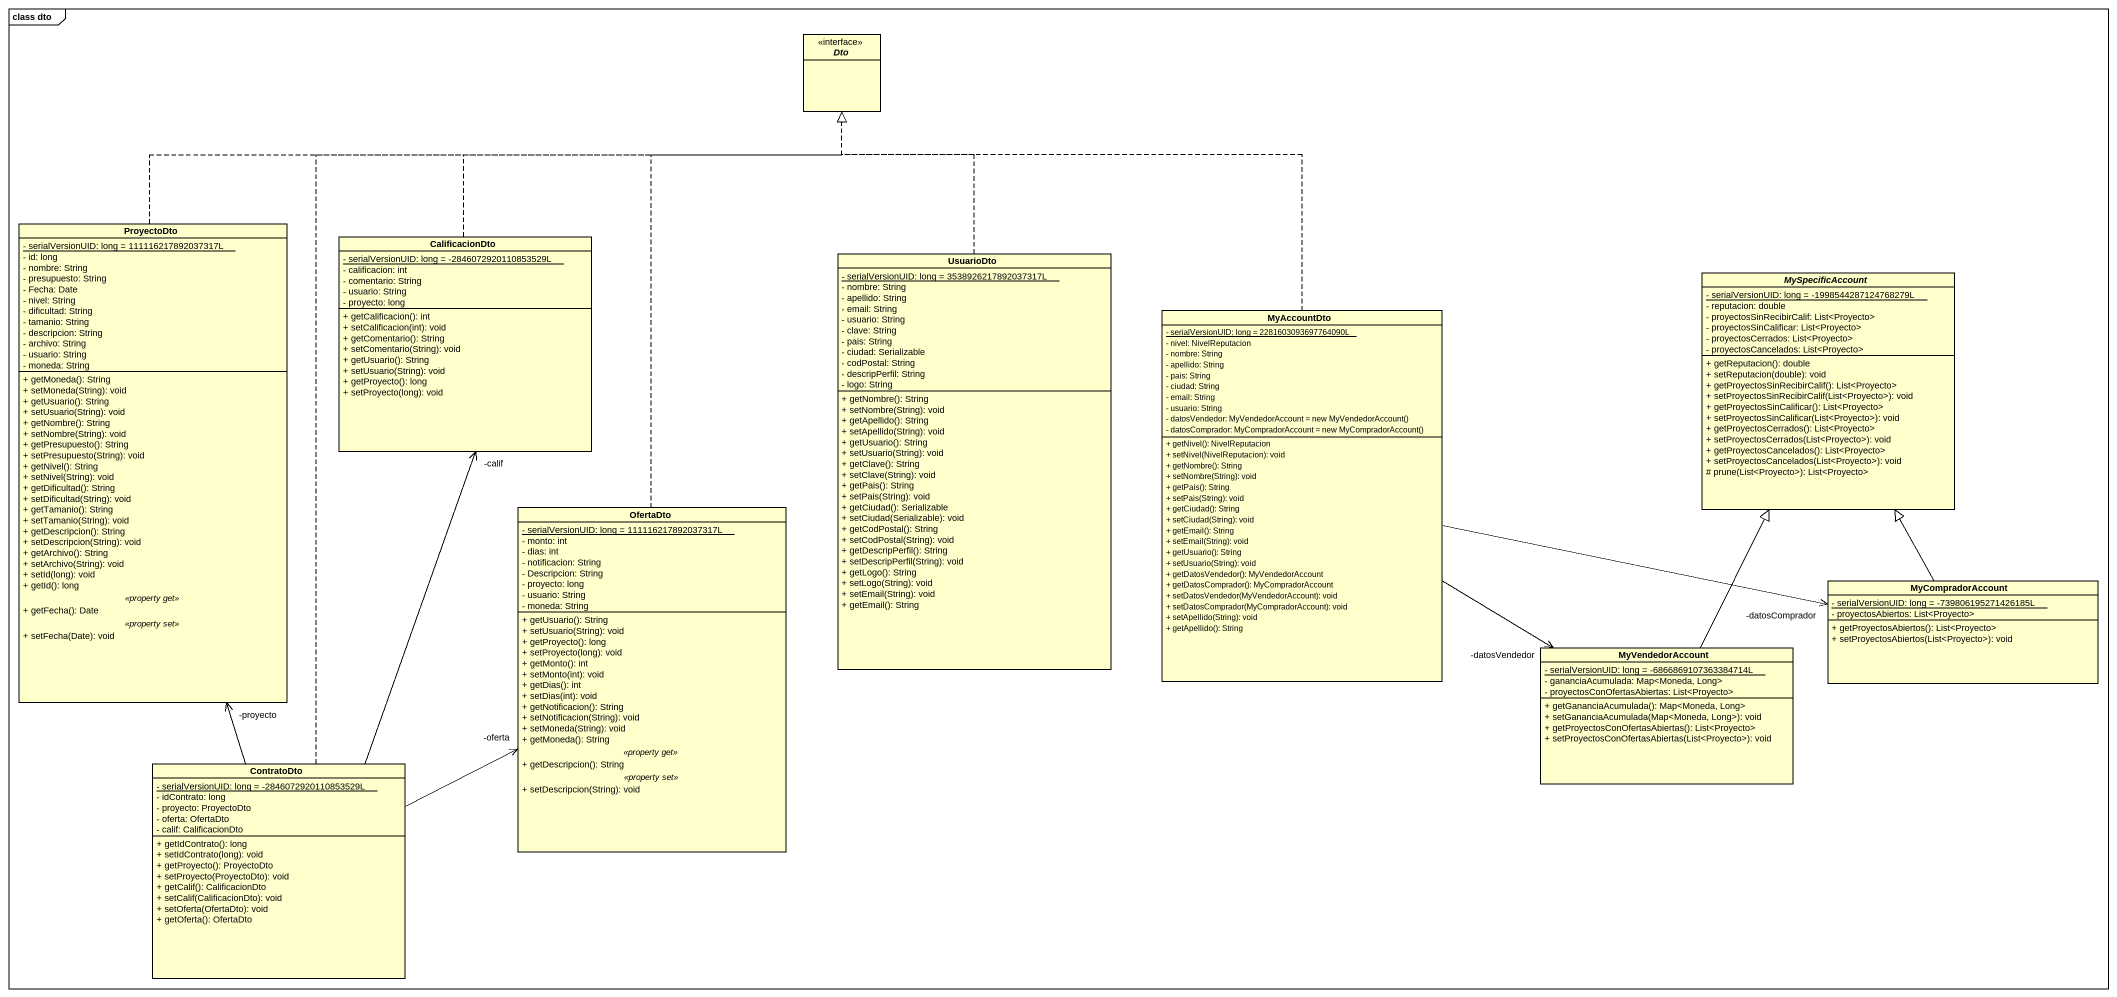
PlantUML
@startuml
mainframe class dto
hide circle
hide empty members
skinparam classAttributeIconSize 0
interface Dto <<interface>>
class ProyectoDto {
  {static} - serialVersionUID: long = 111116217892037317L
  - id: long
  - nombre: String
  - presupuesto: String
  - Fecha: Date
  - nivel: String
  - dificultad: String
  - tamanio: String
  - descripcion: String
  - archivo: String
  - usuario: String
  - moneda: String
  --
  + getMoneda(): String
  + setMoneda(String): void
  + getUsuario(): String
  + setUsuario(String): void
  + getNombre(): String
  + setNombre(String): void
  + getPresupuesto(): String
  + setPresupuesto(String): void
  + getNivel(): String
  + setNivel(String): void
  + getDificultad(): String
  + setDificultad(String): void
  + getTamanio(): String
  + setTamanio(String): void
  + getDescripcion(): String
  + setDescripcion(String): void
  + getArchivo(): String
  + setArchivo(String): void
  + setId(long): void
  + getId(): long
  .. <<property get>> ..
  + getFecha(): Date
  .. <<property set>> ..
  + setFecha(Date): void
}
class CalificacionDto {
  {static} - serialVersionUID: long = -2846072920110853529L
  - calificacion: int
  - comentario: String
  - usuario: String
  - proyecto: long
  + getCalificacion(): int
  + setCalificacion(int): void
  + getComentario(): String
  + setComentario(String): void
  + getUsuario(): String
  + setUsuario(String): void
  + getProyecto(): long
  + setProyecto(long): void
}
class UsuarioDto {
  {static} - serialVersionUID: long = 3538926217892037317L
  - nombre: String
  - apellido: String
  - email: String
  - usuario: String
  - clave: String
  - pais: String
  - ciudad: Serializable
  - codPostal: String
  - descripPerfil: String
  - logo: String
  + getNombre(): String
  + setNombre(String): void
  + getApellido(): String
  + setApellido(String): void
  + getUsuario(): String
  + setUsuario(String): void
  + getClave(): String
  + setClave(String): void
  + getPais(): String
  + setPais(String): void
  + getCiudad(): Serializable
  + setCiudad(Serializable): void
  + getCodPostal(): String
  + setCodPostal(String): void
  + getDescripPerfil(): String
  + setDescripPerfil(String): void
  + getLogo(): String
  + setLogo(String): void
  + setEmail(String): void
  + getEmail(): String
}
abstract class MySpecificAccount {
  {static} - serialVersionUID: long = -1998544287124768279L
  - reputacion: double
  - proyectosSinRecibirCalif: List<Proyecto>
  - proyectosSinCalificar: List<Proyecto>
  - proyectosCerrados: List<Proyecto>
  - proyectosCancelados: List<Proyecto>
  + getReputacion(): double
  + setReputacion(double): void
  + getProyectosSinRecibirCalif(): List<Proyecto>
  + setProyectosSinRecibirCalif(List<Proyecto>): void
  + getProyectosSinCalificar(): List<Proyecto>
  + setProyectosSinCalificar(List<Proyecto>): void
  + getProyectosCerrados(): List<Proyecto>
  + setProyectosCerrados(List<Proyecto>): void
  + getProyectosCancelados(): List<Proyecto>
  + setProyectosCancelados(List<Proyecto>): void
  # prune(List<Proyecto>): List<Proyecto>
}
class MyAccountDto {
  {static} - serialVersionUID: long = 2281603093697764090L
  - nivel: NivelReputacion
  - nombre: String
  - apellido: String
  - pais: String
  - ciudad: String
  - email: String
  - usuario: String
  {field} - datosVendedor: MyVendedorAccount = new MyVendedorAccount()
  {field} - datosComprador: MyCompradorAccount = new MyCompradorAccount()
  + getNivel(): NivelReputacion
  + setNivel(NivelReputacion): void
  + getNombre(): String
  + setNombre(String): void
  + getPais(): String
  + setPais(String): void
  + getCiudad(): String
  + setCiudad(String): void
  + getEmail(): String
  + setEmail(String): void
  + getUsuario(): String
  + setUsuario(String): void
  + getDatosVendedor(): MyVendedorAccount
  + getDatosComprador(): MyCompradorAccount
  + setDatosVendedor(MyVendedorAccount): void
  + setDatosComprador(MyCompradorAccount): void
  + setApellido(String): void
  + getApellido(): String
}
class OfertaDto {
  {static} - serialVersionUID: long = 111116217892037317L
  - monto: int
  - dias: int
  - notificacion: String
  - Descripcion: String
  - proyecto: long
  - usuario: String
  - moneda: String
  --
  + getUsuario(): String
  + setUsuario(String): void
  + getProyecto(): long
  + setProyecto(long): void
  + getMonto(): int
  + setMonto(int): void
  + getDias(): int
  + setDias(int): void
  + getNotificacion(): String
  + setNotificacion(String): void
  + setMoneda(String): void
  + getMoneda(): String
  .. <<property get>> ..
  + getDescripcion(): String
  .. <<property set>> ..
  + setDescripcion(String): void
}
class MyCompradorAccount {
  {static} - serialVersionUID: long = -739806195271426185L
  - proyectosAbiertos: List<Proyecto>
  + getProyectosAbiertos(): List<Proyecto>
  + setProyectosAbiertos(List<Proyecto>): void
}
class MyVendedorAccount {
  {static} - serialVersionUID: long = -6866869107363384714L
  - gananciaAcumulada: Map<Moneda, Long>
  - proyectosConOfertasAbiertas: List<Proyecto>
  + getGananciaAcumulada(): Map<Moneda, Long>
  + setGananciaAcumulada(Map<Moneda, Long>): void
  + getProyectosConOfertasAbiertas(): List<Proyecto>
  + setProyectosConOfertasAbiertas(List<Proyecto>): void
}
class ContratoDto {
  {static} - serialVersionUID: long = -2846072920110853529L
  - idContrato: long
  - proyecto: ProyectoDto
  - oferta: OfertaDto
  - calif: CalificacionDto
  + getIdContrato(): long
  + setIdContrato(long): void
  + getProyecto(): ProyectoDto
  + setProyecto(ProyectoDto): void
  + getCalif(): CalificacionDto
  + setCalif(CalificacionDto): void
  + setOferta(OfertaDto): void
  + getOferta(): OfertaDto
}
ProyectoDto .right.|> Dto
CalificacionDto .up.|> Dto
UsuarioDto .up.|> Dto
MyAccountDto .up.|> Dto
MyAccountDto -right-> "-datosComprador" MyCompradorAccount
MyAccountDto --> "-datosVendedor" MyVendedorAccount
OfertaDto .up.|> Dto
MyCompradorAccount -up-|> MySpecificAccount
MyVendedorAccount -up-|> MySpecificAccount
ContratoDto .up.|> Dto
ContratoDto -up-> "-proyecto" ProyectoDto
ContratoDto -up-> "-calif" CalificacionDto
ContratoDto -right-> "-oferta" OfertaDto
@enduml
